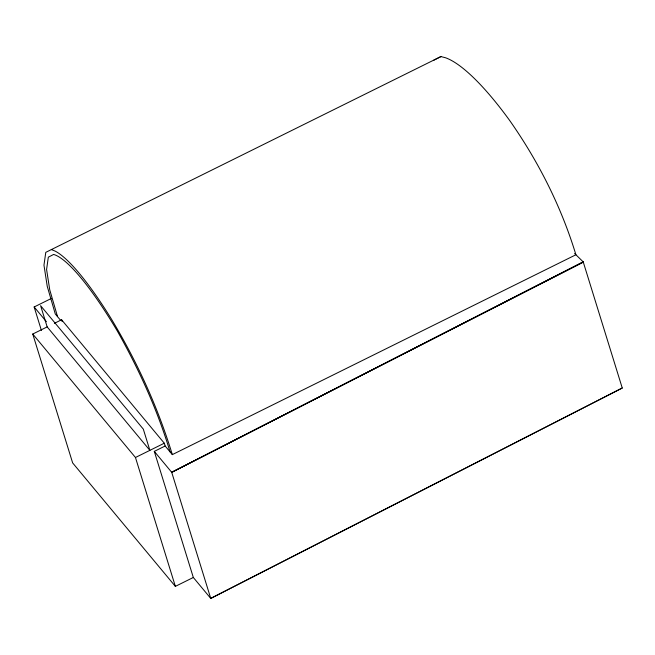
<?xml version="1.0" encoding="UTF-8"?>
<svg xmlns="http://www.w3.org/2000/svg" width="655" height="655" viewBox="0 0 655 655"><rect width="100%" height="100%" fill="white"/><g stroke="black" fill="none" stroke-linecap="round" stroke-linejoin="round"><path stroke-width="0.98" d="M54.373 323.333L61.586 319.763L164.299 443.214L165.158 445.998L172.331 454.619L575.909 254.762C561.36 206.784 538.402 161.449 509.647 120.446A162.334 40.618 60.9 0 0 445.49 57.746L440.905 56.584L45.776 252.355L43.967 265.16L47.242 286.325L55.266 313.917L60.604 320.328M154.293 451.377L171.716 472.32L583.22 261.902L622.25 388.006L210.754 598.416L193.323 577.473L154.293 451.377L165.158 445.998M622.25 388.006L210.754 598.416L171.716 472.32L583.22 261.902M171.716 472.32L583.458 262.139L574.599 253.477M433.807 60.194L440.905 56.584M41.412 330.439L34.15 306.974L51.565 298.352M193.323 577.473L175.36 586.372L72.648 462.913L32.75 334.042L47.168 326.902L149.88 450.353L143.306 429.115L40.594 305.656L47.168 326.902M32.75 334.042L135.462 457.493L164.299 443.214M51.311 249.522L55.094 251.078A161.539 31.653 63.7 0 1 110.76 317.986C136.641 360.823 157.724 406.714 172.331 454.619M34.15 306.974L46.415 321.711M170.054 451.884C157.388 409.653 138.909 369.363 117.302 330.988A156.095 30.588 63.7 0 0 53.62 254.451L48.323 257.169L46.587 269.467L49.739 289.805L57.542 316.652M135.462 457.493L175.36 586.372M61.586 319.763L62.16 321.613"/></g></svg>
